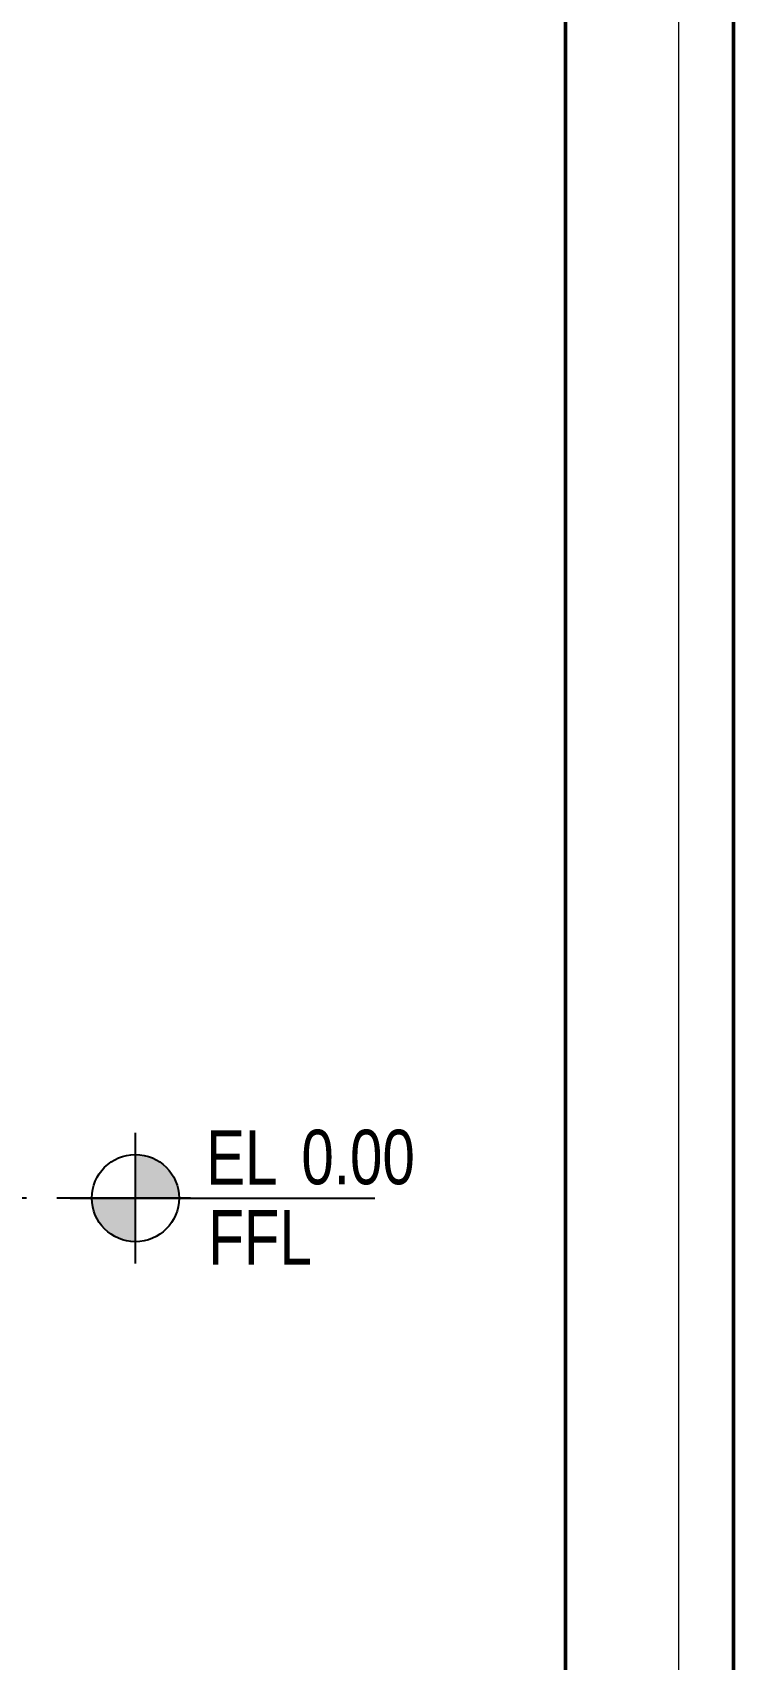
# Model space of a CAD drawing. Header units: inches. Extents: x -279 to 561, y -345 to 342.
# Drawn here: x -215.49 to -213.19, y 55.81 to 61.16 of the extents above; entities that cross this region are included whole.
import ezdxf

# ---------------------------------------------------------------- set-up
doc = ezdxf.new("R2010")
doc.units = ezdxf.units.IN
doc.header["$LTSCALE"] = 0.5
doc.header["$MEASUREMENT"] = 0
doc.linetypes.add('MV-X3EW$0$HIDDEN', pattern=[0.375, 0.25, -0.125])
for name, color, linetype in [('A-ANNO-LEVL-100', 7, 'Continuous'), ('CADER', 7, 'Continuous'), ('MV-X3EW$0$M-HVAC-SLDF', 2, 'Continuous')]:
    doc.layers.add(name, color=color, linetype=linetype)
doc.layers.add('G-ANNO-HLIN', color=5, linetype='Continuous', lineweight=50)
doc.styles.add('T25-50', font='STENCIL.shx', dxfattribs={"height": 0.125})

# ---------------------------------------------------------------- blocks, each defined once
blk = doc.blocks.new('*U473')
h = blk.add_hatch(color=256)
h.dxf.hatch_style = 1
h.paths.add_polyline_path([(0, 50), (0, 0), (50, 0, 0.414214)])
h.paths.add_polyline_path([(0, 0), (-50, 0, 0.414214), (0, -50)])
for p, q in [((0, -75), (0, 75)), ((-75, 0), (63.1, 0)), ((63.1, 0), (-50, 0)), ((0, 0), (274.6, 0))]:
    blk.add_line(p, q)
blk.add_circle((0, 0), 50)
at = {"style": 'T25-50', "width": 0.8}
for s, p in [('EL', (81.1, 15.3)), ('FFL', (83.5, -76.3))]:
    blk.add_text(s, height=62.5, dxfattribs=at).set_placement(p)
blk.add_attdef('LEVEL', (190.3, 15.9), '', height=62.5, dxfattribs=at)

msp = doc.modelspace()

# ---------------------------------------------------------------- linework, layer by layer
at = {"layer": 'CADER', "lineweight": 18}
for points in [[(-236.8947, 68.2318), (-213.1856, 68.2318), (-213.1856, 52.4591), (-236.8947, 52.4591)], [(-236.7142, 68.0512), (-213.3662, 68.0512), (-213.3662, 52.6396), (-236.7142, 52.6396)]]:
    msp.add_lwpolyline(points, close=True, dxfattribs=at)
at = {"layer": 'G-ANNO-HLIN', "color": 0}
for points in [[(-236.8947, 68.2318), (-213.1856, 68.2318), (-213.1856, 52.4591), (-236.8947, 52.4591)], [(-236.3418, 67.6789), (-213.7385, 67.6789), (-213.7385, 53.012), (-236.3418, 53.012)]]:
    msp.add_lwpolyline(points, close=True, dxfattribs=at)
at = {"layer": 'MV-X3EW$0$M-HVAC-SLDF', "color": 7, "linetype": 'MV-X3EW$0$HIDDEN'}
msp.add_line((-215.0618, 57.3281), (-215.7509, 57.3281), dxfattribs=at)

# ---------------------------------------------------------------- block references
at = {"layer": 'A-ANNO-LEVL-100', "color": 7, "xscale": 0.002869115383497128, "yscale": 0.002869115383497128, "zscale": 0.002869115383497128}
msp.add_blockref('*U473', (-215.1534, 57.3281), dxfattribs=at).add_auto_attribs({'LEVEL': '0.00'})

doc.saveas('drawing.dxf')
